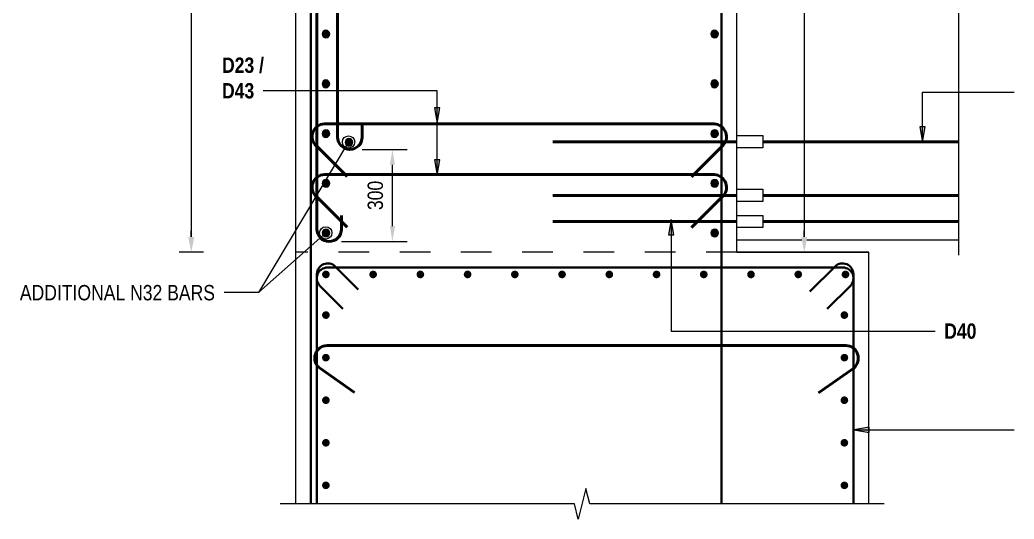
# Model space of a CAD drawing. Header units: metres. Extents: x -310.1 to -283, y 2.7 to 23.5.
# Drawn here: x -302.37 to -299.126, y 18.963 to 20.59 of the extents above; entities that cross this region are included whole.
import ezdxf

# ---------------------------------------------------------------- set-up
doc = ezdxf.new("R2010")
doc.units = ezdxf.units.M
doc.linetypes.add('JacobsDash', pattern=[0.0045, 0.003, -0.0015])
doc.layers.get('Defpoints').update_dxf_attribs({"color": 41})
for name, color, linetype, lineweight in [('A-ANNO-DIMS', 7, 'Continuous', 9), ('A-ANNO-NOTE', 7, 'Continuous', 9), ('A-DETL', 7, 'Continuous', 13), ('A-DETL-GENF', 7, 'Continuous', 9), ('G-ANNO-TEXT', 7, 'Continuous', 9), ('S-BEAM', 7, 'Continuous', 50)]:
    doc.layers.add(name, color=color, linetype=linetype, lineweight=lineweight)
doc.styles.add('Arial Narrow', font='ARIALN.TTF', dxfattribs={"height": 0.05})
doc.styles.add('Arial Narrow_B', font='ARIALNB.TTF', dxfattribs={"height": 0.05})
doc.dimstyles.new('Dimension_Standard_O__mm_', dxfattribs={"dimscale": 0.3048, "dimtxt": 0.051172, "dimasz": 0.164042, "dimexe": 0.15748, "dimexo": 0.098425, "dimgap": 0.098425, "dimtad": 1, "dimdec": 0, "dimlfac": 1000, "dimzin": 0, "dimdsep": 46, "dimtxsty": 'Arial Narrow', "dimsah": 1, "dimcen": 0.09, "dimaunit": 1, "dimadec": 4, "dimazin": 0, "dimtfac": 1, "dimtdec": 4, "dimtix": 1, "dimtmove": 0, "dimatfit": 3, "dimfxl": 1, "dimtvp": 1, "dimtfill": 1, "dimtolj": 1, "dimtzin": 0, "dimlwd": 18, "dimlwe": 18, "dimarcsym": 2})

# ---------------------------------------------------------------- blocks, each defined once
blk = doc.blocks.new('BREAK LINE - INPUT VIEW SCALE_R13 - Std Break-6658490-DRG-2873134 SECTION 1')
at = {"layer": 'A-DETL-GENF'}
for p, q in [((-543.8903, 21.9894), (-543.8903, 20.9313)), ((-543.8903, 20.9313), (-543.8403, 20.9188)), ((-543.8403, 20.9188), (-543.9403, 20.8938)), ((-543.9403, 20.8938), (-543.8903, 20.8813)), ((-543.8903, 20.8813), (-543.8903, 19.8231))]:
    blk.add_line(p, q, dxfattribs=at)
blk = doc.blocks.new('BREAK LINE - INPUT VIEW SCALE_R13 - Std Break-6504092-DRG-2873134 SECTION 1')
at = {"layer": 'A-DETL-GENF'}
for p, q in [((-545.1061, 19.0631), (-545.1311, 18.9631)), ((-545.0936, 19.0131), (-545.1061, 19.0631)), ((-545.1436, 19.0131), (-546.1036, 19.0131)), ((-545.1311, 18.9631), (-545.1436, 19.0131)), ((-544.1336, 19.0131), (-545.0936, 19.0131))]:
    blk.add_line(p, q, dxfattribs=at)
blk = doc.blocks.new('Repeating Detail - Reo Dot_Scale 25_Section-V10-DRG-2873134 SECTION 1')
at = {"layer": 'A-DETL-GENF'}
for points in [[(-545.9543, 21.6661), (-545.9511, 21.6665), (-545.948, 21.6678), (-545.9455, 21.6698), (-545.9435, 21.6724), (-545.9422, 21.6754), (-545.9418, 21.6786), (-545.9425, 21.6826), (-545.9435, 21.6849), (-545.9455, 21.6875), (-545.948, 21.6894), (-545.9511, 21.6907), (-545.9543, 21.6911), (-545.9575, 21.6907), (-545.9605, 21.6894), (-545.9631, 21.6875), (-545.9651, 21.6849), (-545.9664, 21.6819), (-545.9668, 21.6786), (-545.9664, 21.6754), (-545.9651, 21.6724), (-545.9631, 21.6698), (-545.9605, 21.6678), (-545.9575, 21.6665)], [(-545.9543, 21.504), (-545.9511, 21.5045), (-545.948, 21.5057), (-545.9455, 21.5077), (-545.9435, 21.5103), (-545.9422, 21.5133), (-545.9418, 21.5165), (-545.9422, 21.5198), (-545.9435, 21.5228), (-545.9455, 21.5254), (-545.948, 21.5274), (-545.9511, 21.5286), (-545.9543, 21.529), (-545.9575, 21.5286), (-545.9605, 21.5274), (-545.9631, 21.5254), (-545.9651, 21.5228), (-545.9664, 21.5198), (-545.9668, 21.5165), (-545.9664, 21.5133), (-545.9651, 21.5103), (-545.9631, 21.5077), (-545.9605, 21.5057), (-545.9575, 21.5045)], [(-545.9543, 21.3419), (-545.9511, 21.3424), (-545.948, 21.3436), (-545.9455, 21.3456), (-545.9435, 21.3482), (-545.9422, 21.3512), (-545.9418, 21.3544), (-545.9422, 21.3577), (-545.9435, 21.3607), (-545.9455, 21.3633), (-545.948, 21.3653), (-545.9511, 21.3665), (-545.9543, 21.3669), (-545.9575, 21.3665), (-545.9605, 21.3653), (-545.9631, 21.3633), (-545.9651, 21.3607), (-545.9664, 21.3577), (-545.9668, 21.3544), (-545.9664, 21.3512), (-545.9651, 21.3482), (-545.9631, 21.3456), (-545.9605, 21.3436), (-545.9575, 21.3424)], [(-545.9543, 21.1798), (-545.9511, 21.1803), (-545.948, 21.1815), (-545.9455, 21.1835), (-545.9435, 21.1861), (-545.9422, 21.1891), (-545.9418, 21.1923), (-545.9422, 21.1956), (-545.9435, 21.1986), (-545.9455, 21.2012), (-545.948, 21.2032), (-545.9511, 21.2044), (-545.9543, 21.2048), (-545.9575, 21.2044), (-545.9605, 21.2032), (-545.9631, 21.2012), (-545.9651, 21.1986), (-545.9664, 21.1956), (-545.9668, 21.1923), (-545.9664, 21.1891), (-545.9651, 21.1861), (-545.9631, 21.1835), (-545.9605, 21.1815), (-545.9575, 21.1803)], [(-545.9543, 21.0177), (-545.9511, 21.0182), (-545.948, 21.0194), (-545.9455, 21.0214), (-545.9435, 21.024), (-545.9422, 21.027), (-545.9418, 21.0302), (-545.9422, 21.0335), (-545.9435, 21.0365), (-545.9455, 21.0391), (-545.948, 21.0411), (-545.9511, 21.0423), (-545.9543, 21.0427), (-545.9575, 21.0423), (-545.9605, 21.0411), (-545.9631, 21.0391), (-545.9651, 21.0365), (-545.9664, 21.0335), (-545.9668, 21.0302), (-545.9664, 21.027), (-545.9651, 21.024), (-545.9631, 21.0214), (-545.9605, 21.0194), (-545.9575, 21.0182)], [(-545.9543, 20.8557), (-545.9511, 20.8561), (-545.948, 20.8573), (-545.9455, 20.8593), (-545.9435, 20.8619), (-545.9422, 20.8649), (-545.9418, 20.8682), (-545.9422, 20.8714), (-545.9435, 20.8744), (-545.9455, 20.877), (-545.948, 20.879), (-545.9511, 20.8802), (-545.9543, 20.8807), (-545.9575, 20.8802), (-545.9605, 20.879), (-545.9631, 20.877), (-545.9651, 20.8744), (-545.9664, 20.8714), (-545.9668, 20.8682), (-545.9664, 20.8649), (-545.9651, 20.8619), (-545.9631, 20.8593), (-545.9605, 20.8573), (-545.9575, 20.8561)], [(-545.9543, 20.6936), (-545.9511, 20.694), (-545.948, 20.6952), (-545.9455, 20.6972), (-545.9435, 20.6998), (-545.9422, 20.7028), (-545.9418, 20.7061), (-545.9422, 20.7093), (-545.9435, 20.7123), (-545.9455, 20.7149), (-545.948, 20.7169), (-545.9511, 20.7181), (-545.9543, 20.7186), (-545.9575, 20.7181), (-545.9605, 20.7169), (-545.9631, 20.7149), (-545.9651, 20.7123), (-545.9664, 20.7093), (-545.9668, 20.7061), (-545.9664, 20.7028), (-545.9651, 20.6998), (-545.9631, 20.6972), (-545.9605, 20.6952), (-545.9575, 20.694)], [(-545.9543, 20.5315), (-545.9511, 20.5319), (-545.948, 20.5331), (-545.9455, 20.5351), (-545.9435, 20.5377), (-545.9422, 20.5407), (-545.9418, 20.544), (-545.9422, 20.5472), (-545.9435, 20.5502), (-545.9455, 20.5528), (-545.948, 20.5548), (-545.9511, 20.556), (-545.9543, 20.5565), (-545.9575, 20.556), (-545.9605, 20.5548), (-545.9631, 20.5528), (-545.9651, 20.5502), (-545.9664, 20.5472), (-545.9668, 20.544), (-545.9664, 20.5407), (-545.9651, 20.5377), (-545.9631, 20.5351), (-545.9605, 20.5331), (-545.9575, 20.5319)], [(-545.9543, 20.3694), (-545.9511, 20.3698), (-545.948, 20.371), (-545.9455, 20.373), (-545.9435, 20.3756), (-545.9422, 20.3786), (-545.9418, 20.3819), (-545.9422, 20.3851), (-545.9435, 20.3881), (-545.9455, 20.3907), (-545.948, 20.3927), (-545.9511, 20.3939), (-545.9543, 20.3944), (-545.9575, 20.3939), (-545.9605, 20.3927), (-545.9631, 20.3907), (-545.9651, 20.3881), (-545.9664, 20.3851), (-545.9668, 20.3819), (-545.9664, 20.3786), (-545.9651, 20.3756), (-545.9631, 20.373), (-545.9605, 20.371), (-545.9575, 20.3698)], [(-545.9543, 20.2073), (-545.9511, 20.2077), (-545.948, 20.209), (-545.9455, 20.2109), (-545.9435, 20.2135), (-545.9422, 20.2165), (-545.9418, 20.2198), (-545.9422, 20.223), (-545.9435, 20.226), (-545.9455, 20.2286), (-545.948, 20.2306), (-545.9511, 20.2319), (-545.9543, 20.2323), (-545.9575, 20.2319), (-545.9605, 20.2306), (-545.9631, 20.2286), (-545.9651, 20.226), (-545.9664, 20.223), (-545.9668, 20.2198), (-545.9664, 20.2165), (-545.9651, 20.2135), (-545.9631, 20.2109), (-545.9605, 20.209), (-545.9575, 20.2077)], [(-545.9543, 20.0452), (-545.9511, 20.0456), (-545.948, 20.0469), (-545.9455, 20.0488), (-545.9435, 20.0514), (-545.9422, 20.0544), (-545.9418, 20.0577), (-545.9422, 20.0609), (-545.9435, 20.0639), (-545.9455, 20.0665), (-545.948, 20.0685), (-545.9511, 20.0698), (-545.9543, 20.0702), (-545.9575, 20.0698), (-545.9605, 20.0685), (-545.9631, 20.0665), (-545.9651, 20.0639), (-545.9664, 20.0609), (-545.9668, 20.0577), (-545.9664, 20.0544), (-545.9651, 20.0514), (-545.9631, 20.0488), (-545.9605, 20.0469), (-545.9575, 20.0456)], [(-545.9543, 19.8831), (-545.9511, 19.8835), (-545.948, 19.8848), (-545.9455, 19.8868), (-545.9435, 19.8893), (-545.9422, 19.8924), (-545.9418, 19.8956), (-545.9422, 19.8988), (-545.9435, 19.9018), (-545.9455, 19.9044), (-545.948, 19.9064), (-545.9511, 19.9077), (-545.9543, 19.9081), (-545.9575, 19.9077), (-545.9605, 19.9064), (-545.9631, 19.9044), (-545.9651, 19.9018), (-545.9664, 19.8988), (-545.9668, 19.8956), (-545.9664, 19.8924), (-545.9651, 19.8893), (-545.9631, 19.8868), (-545.9605, 19.8848), (-545.9575, 19.8835)]]:
    blk.add_hatch(color=256, dxfattribs=at).paths.add_polyline_path(points)
for centre, start, end in [((-545.9543, 21.6786), 0, 180), ((-545.9543, 21.6786), 180, 0), ((-545.9543, 21.5165), 0, 180), ((-545.9543, 21.5165), 180, 0), ((-545.9543, 21.3544), 0, 180), ((-545.9543, 21.3544), 180, 0), ((-545.9543, 21.1923), 0, 180), ((-545.9543, 21.1923), 180, 0), ((-545.9543, 21.0302), 0, 180), ((-545.9543, 21.0302), 180, 0), ((-545.9543, 20.8682), 0, 180), ((-545.9543, 20.8682), 180, 0), ((-545.9543, 20.7061), 0, 180), ((-545.9543, 20.7061), 180, 0), ((-545.9543, 20.544), 0, 180), ((-545.9543, 20.544), 180, 0), ((-545.9543, 20.3819), 0, 180), ((-545.9543, 20.3819), 180, 0), ((-545.9543, 20.2198), 0, 180), ((-545.9543, 20.2198), 180, 0), ((-545.9543, 20.0577), 0, 180), ((-545.9543, 20.0577), 180, 0), ((-545.9543, 19.8956), 0, 180), ((-545.9543, 19.8956), 180, 0)]:
    blk.add_arc(centre, 0.0125, start, end, dxfattribs=at)
blk = doc.blocks.new('Repeating Detail - Reo Dot_Scale 25_Section-6572820-DRG-2873134 SECTION 1')
at = {"layer": 'A-DETL-GENF', "true_color": 0xafafaf}
for points in [[(-545.9543, 19.7481), (-545.9511, 19.7485), (-545.948, 19.7498), (-545.9455, 19.7518), (-545.9435, 19.7543), (-545.9422, 19.7574), (-545.9418, 19.7606), (-545.9422, 19.7638), (-545.9435, 19.7668), (-545.9455, 19.7694), (-545.948, 19.7714), (-545.9511, 19.7727), (-545.9543, 19.7731), (-545.9575, 19.7727), (-545.9605, 19.7714), (-545.9631, 19.7694), (-545.9651, 19.7668), (-545.9664, 19.7638), (-545.9668, 19.7606), (-545.9664, 19.7574), (-545.9651, 19.7543), (-545.9631, 19.7518), (-545.9605, 19.7498), (-545.9575, 19.7485)], [(-545.8002, 19.7481), (-545.797, 19.7485), (-545.7939, 19.7498), (-545.7914, 19.7518), (-545.7894, 19.7543), (-545.7881, 19.7574), (-545.7877, 19.7606), (-545.7881, 19.7638), (-545.7894, 19.7668), (-545.7914, 19.7694), (-545.7939, 19.7714), (-545.797, 19.7727), (-545.8002, 19.7731), (-545.8034, 19.7727), (-545.8064, 19.7714), (-545.809, 19.7694), (-545.811, 19.7668), (-545.8123, 19.7638), (-545.8127, 19.7606), (-545.8123, 19.7574), (-545.811, 19.7543), (-545.809, 19.7518), (-545.8064, 19.7498), (-545.8034, 19.7485)], [(-545.6461, 19.7481), (-545.6429, 19.7485), (-545.6399, 19.7498), (-545.6373, 19.7518), (-545.6353, 19.7543), (-545.634, 19.7574), (-545.6336, 19.7606), (-545.634, 19.7638), (-545.6353, 19.7668), (-545.6373, 19.7694), (-545.6399, 19.7714), (-545.6429, 19.7727), (-545.6461, 19.7731), (-545.6493, 19.7727), (-545.6524, 19.7714), (-545.6549, 19.7694), (-545.6569, 19.7668), (-545.6582, 19.7638), (-545.6586, 19.7606), (-545.6582, 19.7574), (-545.6569, 19.7543), (-545.6549, 19.7518), (-545.6524, 19.7498), (-545.6493, 19.7485)], [(-545.492, 19.7481), (-545.4888, 19.7485), (-545.4857, 19.7498), (-545.4832, 19.7518), (-545.4812, 19.7543), (-545.4799, 19.7574), (-545.4795, 19.7606), (-545.4799, 19.7638), (-545.4812, 19.7668), (-545.4832, 19.7694), (-545.4858, 19.7714), (-545.4888, 19.7727), (-545.492, 19.7731), (-545.4953, 19.7727), (-545.4983, 19.7714), (-545.5009, 19.7694), (-545.5028, 19.7668), (-545.5041, 19.7638), (-545.5045, 19.7606), (-545.5041, 19.7574), (-545.5028, 19.7543), (-545.5009, 19.7518), (-545.4983, 19.7498), (-545.4953, 19.7485)], [(-545.3379, 19.7481), (-545.3347, 19.7485), (-545.3317, 19.7498), (-545.3291, 19.7518), (-545.3271, 19.7543), (-545.3259, 19.7574), (-545.3254, 19.7606), (-545.3259, 19.7638), (-545.3271, 19.7668), (-545.3291, 19.7694), (-545.3317, 19.7714), (-545.3347, 19.7727), (-545.3379, 19.7731), (-545.3412, 19.7727), (-545.3442, 19.7714), (-545.3468, 19.7694), (-545.3488, 19.7668), (-545.35, 19.7638), (-545.3504, 19.7606), (-545.35, 19.7574), (-545.3488, 19.7543), (-545.3468, 19.7518), (-545.3442, 19.7498), (-545.3412, 19.7485)], [(-545.1838, 19.7481), (-545.1806, 19.7485), (-545.1776, 19.7498), (-545.175, 19.7518), (-545.173, 19.7543), (-545.1718, 19.7574), (-545.1713, 19.7606), (-545.1718, 19.7638), (-545.173, 19.7668), (-545.175, 19.7694), (-545.1776, 19.7714), (-545.1806, 19.7727), (-545.1838, 19.7731), (-545.1871, 19.7727), (-545.1901, 19.7714), (-545.1927, 19.7694), (-545.1947, 19.7668), (-545.1959, 19.7638), (-545.1963, 19.7606), (-545.1959, 19.7574), (-545.1947, 19.7543), (-545.1927, 19.7518), (-545.1901, 19.7498), (-545.1871, 19.7485)], [(-545.0297, 19.7481), (-545.0265, 19.7485), (-545.0235, 19.7498), (-545.0209, 19.7518), (-545.0189, 19.7543), (-545.0177, 19.7574), (-545.0172, 19.7606), (-545.0177, 19.7638), (-545.0189, 19.7668), (-545.0209, 19.7694), (-545.0235, 19.7714), (-545.0265, 19.7727), (-545.0297, 19.7731), (-545.033, 19.7727), (-545.036, 19.7714), (-545.0386, 19.7694), (-545.0406, 19.7668), (-545.0418, 19.7638), (-545.0422, 19.7606), (-545.0418, 19.7574), (-545.0406, 19.7543), (-545.0386, 19.7518), (-545.036, 19.7498), (-545.033, 19.7485)], [(-544.8757, 19.7481), (-544.8724, 19.7485), (-544.8694, 19.7498), (-544.8668, 19.7518), (-544.8648, 19.7543), (-544.8636, 19.7574), (-544.8632, 19.7606), (-544.8636, 19.7638), (-544.8648, 19.7668), (-544.8668, 19.7694), (-544.8694, 19.7714), (-544.8724, 19.7727), (-544.8757, 19.7731), (-544.8789, 19.7727), (-544.8819, 19.7714), (-544.8845, 19.7694), (-544.8865, 19.7668), (-544.8877, 19.7638), (-544.8882, 19.7606), (-544.8877, 19.7574), (-544.8865, 19.7543), (-544.8845, 19.7518), (-544.8812, 19.7495), (-544.8789, 19.7485)], [(-544.7216, 19.7481), (-544.7183, 19.7485), (-544.7153, 19.7498), (-544.7127, 19.7518), (-544.7107, 19.7543), (-544.7095, 19.7574), (-544.7091, 19.7606), (-544.7095, 19.7638), (-544.7107, 19.7668), (-544.7127, 19.7694), (-544.7153, 19.7714), (-544.7183, 19.7727), (-544.7216, 19.7731), (-544.7248, 19.7727), (-544.7278, 19.7714), (-544.7304, 19.7694), (-544.7324, 19.7668), (-544.7336, 19.7638), (-544.7341, 19.7606), (-544.7336, 19.7574), (-544.7324, 19.7543), (-544.7304, 19.7518), (-544.7278, 19.7498), (-544.7248, 19.7485)], [(-544.5675, 19.7481), (-544.5642, 19.7485), (-544.5612, 19.7498), (-544.5586, 19.7518), (-544.5566, 19.7543), (-544.5554, 19.7574), (-544.555, 19.7606), (-544.5554, 19.7638), (-544.5566, 19.7668), (-544.5586, 19.7694), (-544.5612, 19.7714), (-544.5642, 19.7727), (-544.5675, 19.7731), (-544.5707, 19.7727), (-544.5737, 19.7714), (-544.5763, 19.7694), (-544.5783, 19.7668), (-544.5795, 19.7638), (-544.58, 19.7606), (-544.5795, 19.7574), (-544.5783, 19.7543), (-544.5763, 19.7518), (-544.5737, 19.7498), (-544.5707, 19.7485)], [(-544.4134, 19.7481), (-544.4101, 19.7485), (-544.4071, 19.7498), (-544.4045, 19.7518), (-544.4026, 19.7543), (-544.4013, 19.7574), (-544.4009, 19.7606), (-544.4013, 19.7638), (-544.4026, 19.7668), (-544.4045, 19.7694), (-544.4071, 19.7714), (-544.4101, 19.7727), (-544.4134, 19.7731), (-544.4166, 19.7727), (-544.4196, 19.7714), (-544.4222, 19.7694), (-544.4242, 19.7668), (-544.4255, 19.7638), (-544.4259, 19.7606), (-544.4255, 19.7574), (-544.4242, 19.7543), (-544.4222, 19.7518), (-544.4196, 19.7498), (-544.4166, 19.7485)], [(-544.2593, 19.7481), (-544.2561, 19.7485), (-544.253, 19.7498), (-544.2505, 19.7518), (-544.2485, 19.7543), (-544.2472, 19.7574), (-544.2468, 19.7606), (-544.2472, 19.7638), (-544.2485, 19.7668), (-544.2505, 19.7694), (-544.253, 19.7714), (-544.2561, 19.7727), (-544.2593, 19.7731), (-544.2625, 19.7727), (-544.2655, 19.7714), (-544.2681, 19.7694), (-544.2701, 19.7668), (-544.2714, 19.7638), (-544.2718, 19.7606), (-544.2714, 19.7574), (-544.2701, 19.7543), (-544.2681, 19.7518), (-544.2655, 19.7498), (-544.2625, 19.7485)]]:
    blk.add_hatch(color=253, dxfattribs=at).paths.add_polyline_path(points)
blk = doc.blocks.new('Repeating Detail - Reo Dot_Scale 25_Section-V12-DRG-2873134 SECTION 1')
at = {"layer": 'A-DETL-GENF', "true_color": 0xafafaf}
for points in [[(-545.9543, 19.6156), (-545.9511, 19.616), (-545.948, 19.6173), (-545.9455, 19.6193), (-545.9435, 19.6218), (-545.9422, 19.6249), (-545.9418, 19.6281), (-545.9422, 19.6313), (-545.9435, 19.6343), (-545.9455, 19.6369), (-545.948, 19.6389), (-545.9511, 19.6402), (-545.9543, 19.6406), (-545.9575, 19.6402), (-545.9605, 19.6389), (-545.9631, 19.6369), (-545.9651, 19.6343), (-545.9664, 19.6313), (-545.9668, 19.6281), (-545.9664, 19.6249), (-545.9651, 19.6218), (-545.9631, 19.6193), (-545.9605, 19.6173), (-545.9575, 19.616)], [(-545.9543, 19.4768), (-545.9511, 19.4773), (-545.948, 19.4785), (-545.9455, 19.4805), (-545.9435, 19.4831), (-545.9422, 19.4861), (-545.9418, 19.4893), (-545.9422, 19.4926), (-545.9435, 19.4956), (-545.9455, 19.4982), (-545.948, 19.5002), (-545.9511, 19.5014), (-545.9543, 19.5018), (-545.9575, 19.5014), (-545.9605, 19.5002), (-545.9631, 19.4982), (-545.9651, 19.4956), (-545.9664, 19.4926), (-545.9668, 19.4893), (-545.9664, 19.4861), (-545.9651, 19.4831), (-545.9631, 19.4805), (-545.9605, 19.4785), (-545.9575, 19.4773)], [(-545.9543, 19.3381), (-545.9511, 19.3385), (-545.948, 19.3398), (-545.9455, 19.3418), (-545.9435, 19.3443), (-545.9422, 19.3474), (-545.9418, 19.3506), (-545.9422, 19.3538), (-545.9435, 19.3568), (-545.9455, 19.3594), (-545.948, 19.3614), (-545.9511, 19.3627), (-545.9543, 19.3631), (-545.9575, 19.3627), (-545.9605, 19.3614), (-545.9631, 19.3594), (-545.9651, 19.3568), (-545.9664, 19.3538), (-545.9668, 19.3506), (-545.9664, 19.3474), (-545.9651, 19.3443), (-545.9631, 19.3418), (-545.9605, 19.3398), (-545.9575, 19.3385)], [(-545.9543, 19.1993), (-545.9511, 19.1998), (-545.948, 19.201), (-545.9455, 19.203), (-545.9435, 19.2056), (-545.9422, 19.2086), (-545.9418, 19.2118), (-545.9422, 19.2151), (-545.9435, 19.2181), (-545.9455, 19.2207), (-545.948, 19.2227), (-545.9511, 19.2239), (-545.9543, 19.2243), (-545.9575, 19.2239), (-545.9605, 19.2227), (-545.9631, 19.2207), (-545.9651, 19.2181), (-545.9664, 19.2151), (-545.9668, 19.2118), (-545.9664, 19.2086), (-545.9651, 19.2056), (-545.9631, 19.203), (-545.9605, 19.201), (-545.9575, 19.1998)], [(-545.9543, 19.0606), (-545.9511, 19.061), (-545.948, 19.0623), (-545.9455, 19.0643), (-545.9435, 19.0668), (-545.9422, 19.0699), (-545.9418, 19.0731), (-545.9422, 19.0763), (-545.9435, 19.0793), (-545.9455, 19.0819), (-545.948, 19.0839), (-545.9511, 19.0852), (-545.9543, 19.0856), (-545.9575, 19.0852), (-545.9605, 19.0839), (-545.9631, 19.0819), (-545.9651, 19.0793), (-545.9664, 19.0763), (-545.9668, 19.0731), (-545.9664, 19.0699), (-545.9651, 19.0668), (-545.9631, 19.0643), (-545.9605, 19.0623), (-545.9575, 19.061)]]:
    blk.add_hatch(color=253, dxfattribs=at).paths.add_polyline_path(points)
blk = doc.blocks.new('Reinforcement-TIE BAR 135__Grey Light - Lig-6658351-DRG-2873134 SECTION 1')
at = {"layer": 'A-DETL-GENF', "color": 253, "lineweight": 50, "true_color": 0xafafaf}
for p, q in [((-544.258, 19.5288), (-545.9506, 19.5288)), ((-545.9757, 19.456), (-545.861, 19.3758)), ((-544.2325, 19.4555), (-544.3472, 19.3752))]:
    blk.add_line(p, q, dxfattribs=at)
for centre, radius, start, end in [((-545.9496, 19.4877), 0.0411, 91.4436, 230.5081), ((-544.259, 19.4874), 0.0415, 309.7228, 88.6063)]:
    blk.add_arc(centre, radius, start, end, dxfattribs=at)
blk = doc.blocks.new('Reinforcement-TIE BAR 135_ - Lig-6664750-DRG-2873134 SECTION 1')
at = {"layer": 'A-DETL-GENF', "lineweight": 50}
for p, q in [((-544.6879, 21.5461), (-545.9593, 21.5461)), ((-545.9844, 21.4733), (-545.8854, 21.3743)), ((-544.6625, 21.4728), (-544.7615, 21.3738))]:
    blk.add_line(p, q, dxfattribs=at)
for centre, radius, start, end in [((-545.9583, 21.505), 0.0411, 91.4367, 230.5003), ((-544.6889, 21.5047), 0.0414, 309.7212, 88.5979)]:
    blk.add_arc(centre, radius, start, end, dxfattribs=at)
blk = doc.blocks.new('CS_DET_Rebar Section_2D - Reo Dot_Scale 25_Section-6572843-DRG-2873134 SECTION 1')
at = {"layer": 'A-DETL-GENF'}
blk.add_hatch(color=256, dxfattribs=at).paths.add_polyline_path([(-545.9586, 21.7685), (-545.9554, 21.7689), (-545.9524, 21.7701), (-545.9498, 21.7721), (-545.9478, 21.7747), (-545.9465, 21.7777), (-545.9461, 21.781), (-545.9465, 21.7842), (-545.9478, 21.7872), (-545.9498, 21.7898), (-545.9524, 21.7918), (-545.9554, 21.793), (-545.9586, 21.7935), (-545.9618, 21.793), (-545.9649, 21.7918), (-545.9674, 21.7898), (-545.9694, 21.7872), (-545.9707, 21.7842), (-545.9711, 21.781), (-545.9707, 21.7777), (-545.9694, 21.7747), (-545.9674, 21.7721), (-545.9649, 21.7701), (-545.9618, 21.7689)])
for start, end in [(0, 180), (180, 0)]:
    blk.add_arc((-545.9586, 21.781), 0.0125, start, end, dxfattribs=at)
blk = doc.blocks.new('T2DExtentArrowReinf_v1 - Extent-7467167-DRG-2873134 SECTION 1')
at = {"layer": 'A-DETL-GENF'}
for p, q in [((-546.4035, 21.929), (-546.3835, 21.929)), ((-546.3935, 21.879), (-546.3935, 19.8831)), ((-546.3935, 21.3561), (-546.0736, 21.3561)), ((-546.3835, 19.8331), (-546.3935, 19.8331))]:
    blk.add_line(p, q, dxfattribs=at)
blk = doc.blocks.new('T2DExtentArrowReinf_v1 - Extent-8566388-DRG-2873134 SECTION 1')
at = {"layer": 'A-DETL-GENF'}
for p, q in [((-544.3837, 21.6781), (-544.4037, 21.6781)), ((-544.3937, 21.6281), (-544.3937, 19.8831)), ((-544.3937, 21.1911), (-544.6329, 21.1911)), ((-544.4037, 19.8331), (-544.3937, 19.8331))]:
    blk.add_line(p, q, dxfattribs=at)
blk = doc.blocks.new('DIMBLOCK2-DRG-2873134 SECTION 1')
at = {"layer": 'A-ANNO-DIMS', "color": 0, "lineweight": 18, "transparency": 16777216}
for p, q in [((-301.2533, 20.1681), (-301.1065, 20.1681)), ((-301.1545, 19.9181), (-301.1545, 20.1181)), ((-301.3208, 19.8681), (-301.1065, 19.8681))]:
    blk.add_line(p, q, dxfattribs=at)
at = {"layer": 'A-ANNO-DIMS', "color": 0, "transparency": 16777216}
for points in [[(-301.1628, 20.1181), (-301.1462, 20.1181), (-301.1545, 20.1681)], [(-301.1628, 19.9181), (-301.1462, 19.9181), (-301.1545, 19.8681)]]:
    blk.add_solid(points, dxfattribs=at)
at = {"layer": 'Defpoints', "color": 0, "transparency": 16777216}
for p in [(-301.2833, 20.1681), (-301.1545, 20.1681), (-301.3508, 19.8681)]:
    blk.add_point(p, dxfattribs=at)
at = {"layer": 'A-ANNO-DIMS', "color": 0, "lineweight": 18, "transparency": 16777216, "insert": (-301.21, 20.0181), "char_height": 0.05, "width": 0.114039, "attachment_point": 5, "rotation": 90, "style": 'Arial Narrow', "bg_fill": 3, "box_fill_scale": 1.1, "bg_fill_color": 256, "bg_fill_true_color": 13158600, "bg_fill_transparency": 0}
blk.add_mtext('\\A1;300', dxfattribs=at)

msp = doc.modelspace()

# ---------------------------------------------------------------- hatches: boundary and pattern name
at = {"layer": 'A-ANNO-NOTE'}
for points in [[(-301.8107, 19.8331), (-301.8007, 19.8831), (-301.8207, 19.8831)], [(-299.811, 19.8331), (-299.801, 19.8831), (-299.821, 19.8831)]]:
    msp.add_hatch(color=256, dxfattribs=at).paths.add_polyline_path(points)
at = {"layer": 'G-ANNO-TEXT'}
for points in [[(-301.0086, 20.2536), (-300.9998, 20.3036), (-301.0174, 20.3036)], [(-299.4252, 20.1919), (-299.4163, 20.2419), (-299.434, 20.2419)], [(-301.0086, 20.084), (-300.9998, 20.134), (-301.0174, 20.134)], [(-300.2449, 19.9393), (-300.2537, 19.8893), (-300.236, 19.8893)], [(-299.6495, 19.254), (-299.5995, 19.2452), (-299.5995, 19.2628)]]:
    msp.add_hatch(color=256, dxfattribs=at).paths.add_polyline_path(points)

# ---------------------------------------------------------------- linework, layer by layer
at = {"layer": 'A-ANNO-NOTE'}
for p, q in [((-301.8107, 19.8831), (-301.8107, 19.9031)), ((-299.811, 19.8831), (-299.811, 19.9031)), ((-301.7707, 19.8331), (-301.8507, 19.8331)), ((-299.851, 19.8331), (-299.771, 19.8331))]:
    msp.add_line(p, q, dxfattribs=at)
at = {"layer": 'A-DETL', "color": 8, "lineweight": 40, "true_color": 0x808080}
for p, q in [((-301.4208, 21.8498), (-301.4208, 19.0131)), ((-300.0808, 19.0131), (-300.0808, 21.8386)), ((-301.3411, 19.7865), (-301.266, 19.7114)), ((-299.7106, 19.7865), (-299.7923, 19.7048)), ((-301.4008, 19.7617), (-301.4008, 19.0131)), ((-299.6853, 19.7831), (-301.3663, 19.7831)), ((-299.6508, 19.0131), (-299.6508, 19.7617)), ((-301.3911, 19.7233), (-301.316, 19.6482)), ((-299.6606, 19.7233), (-299.7357, 19.6482))]:
    msp.add_line(p, q, dxfattribs=at)
at = {"layer": 'A-DETL', "lineweight": 50}
for p, q in [((-301.4008, 21.789), (-301.4008, 19.9081)), ((-301.3333, 21.7228), (-301.3333, 20.2081)), ((-301.2533, 20.2531), (-301.2533, 20.2081)), ((-300.0308, 20.1931), (-300.6308, 20.1931)), ((-300.0308, 20.0181), (-300.6308, 20.0181)), ((-301.3208, 19.9531), (-301.3208, 19.9081)), ((-300.0308, 19.9331), (-300.6308, 19.9331))]:
    msp.add_line(p, q, dxfattribs=at)
at = {"layer": 'A-DETL'}
for p, q in [((-300.0308, 20.2131), (-299.9458, 20.2131)), ((-300.0308, 20.1731), (-300.0308, 20.2131)), ((-299.9458, 20.2131), (-299.9458, 20.1731)), ((-299.9458, 20.1731), (-300.0308, 20.1731)), ((-300.0308, 20.0381), (-299.9458, 20.0381)), ((-300.0308, 19.9981), (-300.0308, 20.0381)), ((-299.9458, 20.0381), (-299.9458, 19.9981)), ((-299.9458, 19.9981), (-300.0308, 19.9981)), ((-300.0308, 19.9531), (-299.9458, 19.9531)), ((-300.0308, 19.9131), (-300.0308, 19.9531)), ((-299.9458, 19.9531), (-299.9458, 19.9131)), ((-299.9458, 19.9131), (-300.0308, 19.9131)), ((-300.0308, 19.8731), (-299.819, 19.8731)), ((-299.803, 19.8731), (-299.3075, 19.8731))]:
    msp.add_line(p, q, dxfattribs=at)
at = {"layer": 'A-DETL', "color": 8, "lineweight": 50, "true_color": 0x808080}
for p, q in [((-299.9458, 20.1931), (-299.3075, 20.1931)), ((-299.9458, 20.0181), (-299.3075, 20.0181)), ((-299.9458, 19.9331), (-299.3075, 19.9331))]:
    msp.add_line(p, q, dxfattribs=at)
at = {"layer": 'A-DETL', "linetype": 'JacobsDash', "lineweight": 18}
msp.add_line((-300.0308, 19.8331), (-301.4708, 19.8331), dxfattribs=at)
at = {"layer": 'A-DETL', "lineweight": 50}
for centre in [(-301.2933, 20.2081), (-301.3608, 19.9081)]:
    msp.add_arc(centre, 0.04, 180, 0, dxfattribs=at)
at = {"layer": 'A-DETL', "color": 8, "lineweight": 40, "true_color": 0x808080}
for centre, start, end in [((-301.3658, 19.7617), 45, 180), ((-299.6858, 19.7617), 0, 135), ((-301.3663, 19.7481), 90, 225), ((-299.6853, 19.7481), 315, 90)]:
    msp.add_arc(centre, 0.035, start, end, dxfattribs=at)
at = {"layer": 'G-ANNO-TEXT'}
for p, q in [((-301.5156, 20.3593), (-301.5759, 20.3593)), ((-301.0086, 20.3593), (-301.5156, 20.3593)), ((-301.0086, 20.3593), (-301.5156, 20.3593)), ((-301.0086, 20.084), (-301.0086, 20.3593)), ((-301.0086, 20.2536), (-301.0086, 20.3593)), ((-299.4252, 20.3542), (-299.1264, 20.3542)), ((-299.4252, 20.1919), (-299.4252, 20.3542)), ((-300.9998, 20.3036), (-301.0174, 20.3036)), ((-301.0174, 20.3036), (-301.0086, 20.2536)), ((-301.0086, 20.2536), (-300.9998, 20.3036)), ((-299.4163, 20.2419), (-299.434, 20.2419)), ((-299.434, 20.2419), (-299.4252, 20.1919)), ((-299.4252, 20.1919), (-299.4163, 20.2419)), ((-300.9998, 20.134), (-301.0174, 20.134)), ((-301.0174, 20.134), (-301.0086, 20.084)), ((-301.0086, 20.084), (-300.9998, 20.134)), ((-300.2449, 19.9393), (-300.2537, 19.8893)), ((-300.236, 19.8893), (-300.2449, 19.9393)), ((-300.2449, 19.9393), (-300.2449, 19.5759)), ((-301.3721, 19.8958), (-301.5913, 19.7012)), ((-300.2537, 19.8893), (-300.236, 19.8893)), ((-301.7022, 19.7012), (-301.7035, 19.7012)), ((-301.5913, 19.7012), (-301.7022, 19.7012)), ((-301.5913, 19.7012), (-301.7022, 19.7012)), ((-300.2449, 19.5759), (-299.3844, 19.5759)), ((-299.5995, 19.2628), (-299.6495, 19.254)), ((-299.6495, 19.254), (-299.5995, 19.2452)), ((-299.6495, 19.254), (-299.1264, 19.254)), ((-299.5995, 19.2452), (-299.5995, 19.2628))]:
    msp.add_line(p, q, dxfattribs=at)
at = {"layer": 'S-BEAM', "lineweight": 13}
for p, q in [((-301.4708, 21.7237), (-301.4708, 19.0131)), ((-300.0308, 19.8332), (-300.0308, 21.7237)), ((-300.0308, 19.8333), (-299.811, 19.8333)), ((-299.811, 19.8332), (-300.0308, 19.8332)), ((-299.8109, 19.8333), (-299.6008, 19.8333)), ((-299.6008, 19.8332), (-299.8109, 19.8332)), ((-299.6008, 19.8333), (-299.6008, 19.8332)), ((-299.6008, 19.0131), (-299.6008, 19.8332))]:
    msp.add_line(p, q, dxfattribs=at)

# ---------------------------------------------------------------- block references
at = {"layer": 'A-DETL-GENF'}
for name, p in [('BREAK LINE - INPUT VIEW SCALE_R13 - Std Break-6658490-DRG-2873134 SECTION 1', (244.5828, 0)), ('T2DExtentArrowReinf_v1 - Extent-7467167-DRG-2873134 SECTION 1', (244.5828, 0)), ('Repeating Detail - Reo Dot_Scale 25_Section-V10-DRG-2873134 SECTION 1', (244.5828, 0)), ('Repeating Detail - Reo Dot_Scale 25_Section-V10-DRG-2873134 SECTION 1', (245.8509, 0)), ('T2DExtentArrowReinf_v1 - Extent-8566388-DRG-2873134 SECTION 1', (244.5828, 0)), ('Reinforcement-TIE BAR 135_ - Lig-6664750-DRG-2873134 SECTION 1', (244.5828, -1.295)), ('CS_DET_Rebar Section_2D - Reo Dot_Scale 25_Section-6572843-DRG-2873134 SECTION 1', (244.6621, -1.5898)), ('Reinforcement-TIE BAR 135_ - Lig-6664750-DRG-2873134 SECTION 1', (244.5828, -1.46)), ('BREAK LINE - INPUT VIEW SCALE_R13 - Std Break-6504092-DRG-2873134 SECTION 1', (244.5828, 0))]:
    msp.add_blockref(name, p, dxfattribs=at)
at = {"layer": 'A-DETL-GENF', "color": 253, "true_color": 0xafafaf}
for name in ['Repeating Detail - Reo Dot_Scale 25_Section-6572820-DRG-2873134 SECTION 1', 'Repeating Detail - Reo Dot_Scale 25_Section-V12-DRG-2873134 SECTION 1', 'Reinforcement-TIE BAR 135__Grey Light - Lig-6658351-DRG-2873134 SECTION 1']:
    msp.add_blockref(name, (244.5828, 0), dxfattribs=at)
at = {"layer": 'A-DETL-GENF', "color": 253, "true_color": 0xafafaf, "extrusion": (0, 0, -1)}
msp.add_blockref('Repeating Detail - Reo Dot_Scale 25_Section-V12-DRG-2873134 SECTION 1', (845.6344, 0), dxfattribs=at)

# ---------------------------------------------------------------- texts
at = {"layer": 'G-ANNO-TEXT', "char_height": 0.05, "attachment_point": 1, "bg_fill": 3, "box_fill_scale": 1, "bg_fill_color": 256, "bg_fill_transparency": 0}
for s, insert, style in [('ADDITIONAL N32 BARS', (-302.3698, 19.7262), 'Arial Narrow'), ('D40', (-299.3544, 19.6009), 'Arial Narrow_B')]:
    msp.add_mtext(s, dxfattribs=dict(at, insert=insert, style=style))

# ---------------------------------------------------------------- next in the draw order: texts
at = {"layer": 'G-ANNO-TEXT', "char_height": 0.05, "attachment_point": 1, "style": 'Arial Narrow_B', "bg_fill": 3, "box_fill_scale": 1, "bg_fill_color": 256, "bg_fill_transparency": 0}
for s, insert in [('D23 / ', (-301.7104, 20.4676)), ('D43', (-301.7104, 20.3843))]:
    msp.add_mtext(s, dxfattribs=dict(at, insert=insert))

# ---------------------------------------------------------------- next in the draw order: dimensions: what is measured, and where the dimension line sits
at = {"layer": 'A-ANNO-DIMS', "lineweight": 18}
dim = msp.add_linear_dim(base=(-301.1545, 20.1681), p1=(-301.3508, 19.8681), p2=(-301.2833, 20.1681), angle=90, dimstyle='Dimension_Standard_O__mm_', override={"dimpost": '<>', "dimfxl": 0.3075}, dxfattribs=at)
dim.commit()
dim.dimension.update_dxf_attribs({"geometry": 'DIMBLOCK2-DRG-2873134 SECTION 1', "text_midpoint": (-301.21, 20.0181)})

# ---------------------------------------------------------------- next in the draw order: linework, layer by layer
at = {"layer": 'G-ANNO-TEXT'}
msp.add_line((-301.2975, 20.1923), (-301.5913, 19.7012), dxfattribs=at)
for centre in [(-301.2975, 20.1923), (-301.3721, 19.8958)]:
    msp.add_circle(centre, 0.02, dxfattribs=at)

doc.saveas('drawing.dxf')
